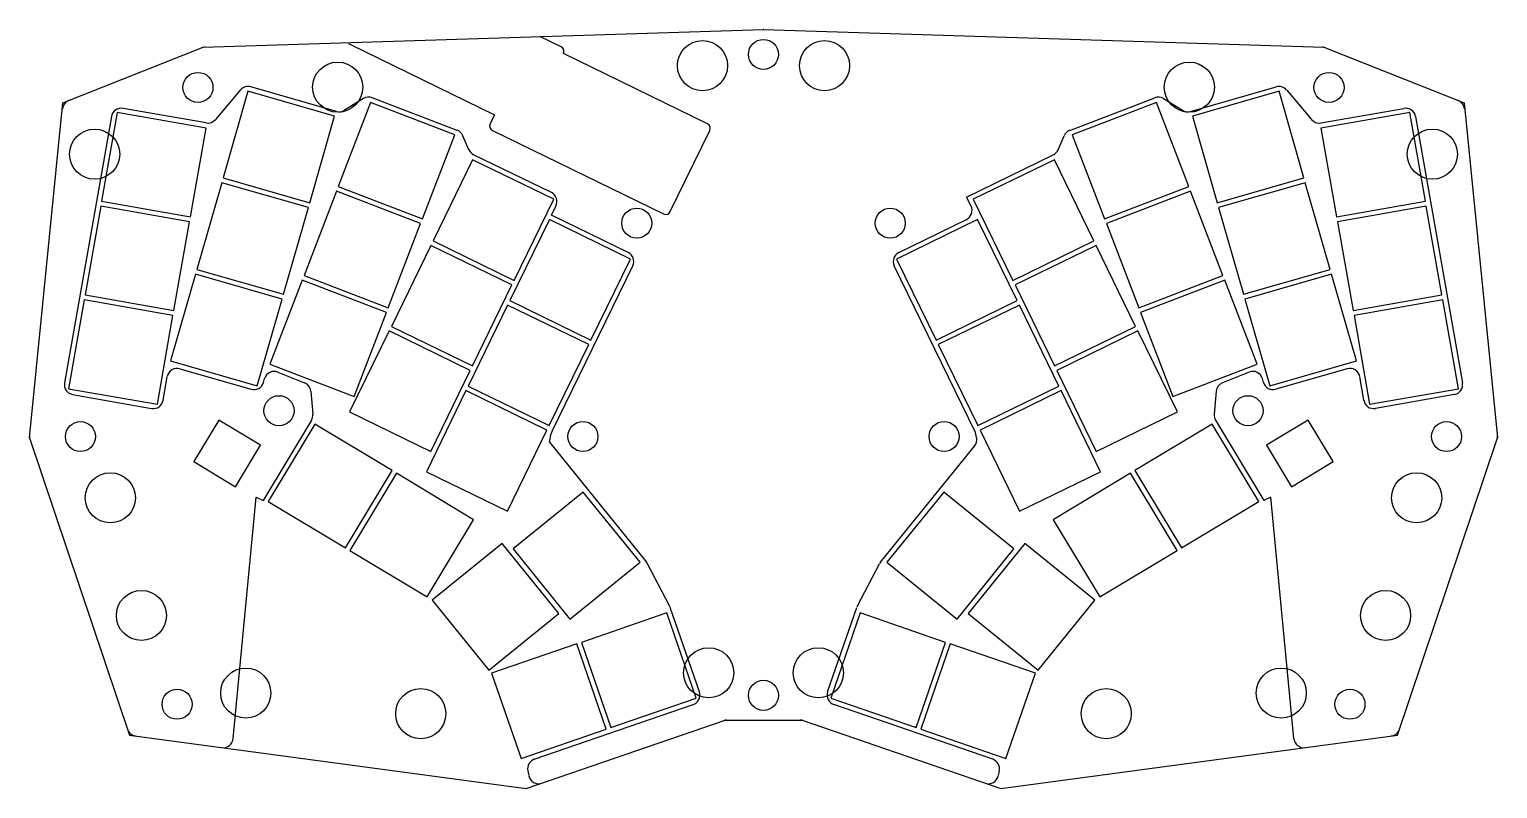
# Model space of a CAD drawing. Header units: millimetres. Extents: x 83 to 376, y -232 to -80.
import ezdxf

# ---------------------------------------------------------------- set-up
doc = ezdxf.new("R2010")
doc.units = ezdxf.units.MM

msp = doc.modelspace()

# ---------------------------------------------------------------- linework, layer by layer
for p, q in [((117.86, -83.94), (229.69, -80.38)), ((189.29, -83.89), (185.02, -81.8)), ((229.69, -80.38), (341.53, -83.94)), ((89.86, -95.05), (117.86, -83.94)), ((147.25, -83.41), (176.01, -97.44)), ((341.53, -83.94), (369.53, -95.05)), ((218.52, -99.25), (189.75, -85.23)), ((125.26, -92.5), (120.32, -98.39)), ((126.78, -92.74), (121.82, -110.04)), ((144.09, -97.7), (126.78, -92.74)), ((144.47, -96.77), (127.35, -91.86)), ((314.92, -96.77), (332.04, -91.86)), ((332.6, -92.74), (315.3, -97.7)), ((337.57, -110.04), (332.6, -92.74)), ((334.13, -92.5), (339.07, -98.39)), ((83.15, -161.9), (89.86, -95.05)), ((118.44, -99.07), (101.85, -96.15)), ((151.25, -94.97), (144.8, -111.77)), ((149.83, -94.2), (146.08, -96.54)), ((168.05, -101.42), (151.25, -94.97)), ((168.56, -100.54), (151.6, -94.03)), ((290.83, -100.54), (307.78, -94.03)), ((308.14, -94.97), (291.33, -101.42)), ((314.59, -111.77), (308.14, -94.97)), ((309.56, -94.2), (313.31, -96.54)), ((340.95, -99.07), (357.54, -96.15)), ((369.53, -95.05), (376.24, -161.9)), ((99.53, -97.77), (90.16, -150.95)), ((100.69, -96.96), (97.57, -114.68)), ((118.42, -100.08), (100.69, -96.96)), ((139.13, -115.01), (144.09, -97.7)), ((176.01, -97.44), (175.13, -99.23)), ((315.3, -97.7), (320.26, -115.01)), ((358.7, -96.96), (340.97, -100.08)), ((361.82, -114.68), (358.7, -96.96)), ((359.85, -97.77), (369.23, -150.95)), ((115.29, -117.81), (118.42, -100.08)), ((161.6, -118.22), (168.05, -101.42)), ((170.87, -104.4), (169.68, -101.62)), ((175.59, -100.57), (209.75, -117.23)), ((211.09, -116.77), (218.98, -100.59)), ((288.52, -104.4), (289.71, -101.62)), ((291.33, -101.42), (297.79, -118.22)), ((340.97, -100.08), (344.09, -117.81)), ((187.35, -112.98), (171.83, -105.41)), ((270.24, -113.85), (287.55, -105.41)), ((171.63, -106.42), (163.74, -122.6)), ((187.81, -114.31), (171.63, -106.42)), ((287.76, -106.42), (271.58, -114.31)), ((295.65, -122.6), (287.76, -106.42)), ((121.55, -111.01), (116.59, -128.31)), ((138.85, -115.97), (121.55, -111.01)), ((121.82, -110.04), (139.13, -115.01)), ((320.26, -115.01), (337.57, -110.04)), ((337.84, -111.01), (320.54, -115.97)), ((342.8, -128.31), (337.84, -111.01)), ((144.44, -112.7), (137.99, -129.51)), ((161.24, -119.15), (144.44, -112.7)), ((144.8, -111.77), (161.6, -118.22)), ((271.12, -115.65), (270.24, -113.85)), ((297.79, -118.22), (314.59, -111.77)), ((314.95, -112.7), (298.14, -119.15)), ((321.4, -129.51), (314.95, -112.7)), ((97.39, -115.67), (94.27, -133.4)), ((115.12, -118.8), (97.39, -115.67)), ((97.57, -114.68), (115.29, -117.81)), ((133.89, -133.27), (138.85, -115.97)), ((179.91, -130.49), (187.81, -114.31)), ((187.39, -117.45), (188.27, -115.65)), ((271.58, -114.31), (279.47, -130.49)), ((320.54, -115.97), (325.5, -133.27)), ((344.09, -117.81), (361.82, -114.68)), ((361.99, -115.67), (344.27, -118.8)), ((365.12, -133.4), (361.99, -115.67)), ((111.99, -136.52), (115.12, -118.8)), ((154.79, -135.96), (161.24, -119.15)), ((186.95, -118.35), (179.06, -134.53)), ((203.13, -126.24), (186.95, -118.35)), ((202.67, -124.9), (187.39, -117.45)), ((272.44, -118.35), (256.26, -126.24)), ((256.72, -124.9), (270.2, -118.32)), ((280.33, -134.53), (272.44, -118.35)), ((298.14, -119.15), (304.59, -135.96)), ((344.27, -118.8), (347.39, -136.52)), ((163.74, -122.6), (179.91, -130.49)), ((279.47, -130.49), (295.65, -122.6)), ((163.3, -123.5), (155.41, -139.68)), ((179.48, -131.39), (163.3, -123.5)), ((296.09, -123.5), (279.91, -131.39)), ((303.98, -139.68), (296.09, -123.5)), ((116.59, -128.31), (133.89, -133.27)), ((187.48, -160.61), (203.59, -127.58)), ((195.24, -142.42), (203.13, -126.24)), ((272.02, -160.83), (255.8, -127.58)), ((256.26, -126.24), (264.15, -142.42)), ((325.5, -133.27), (342.8, -128.31)), ((116.31, -129.27), (111.35, -146.57)), ((133.61, -134.23), (116.31, -129.27)), ((137.63, -130.44), (131.18, -147.25)), ((154.44, -136.89), (137.63, -130.44)), ((137.99, -129.51), (154.79, -135.96)), ((171.59, -147.57), (179.48, -131.39)), ((279.91, -131.39), (287.8, -147.57)), ((304.59, -135.96), (321.4, -129.51)), ((321.76, -130.44), (304.95, -136.89)), ((328.21, -147.25), (321.76, -130.44)), ((343.08, -129.27), (325.78, -134.23)), ((348.04, -146.57), (343.08, -129.27)), ((94.09, -134.38), (90.97, -152.11)), ((111.82, -137.51), (94.09, -134.38)), ((94.27, -133.4), (111.99, -136.52)), ((128.65, -151.53), (133.61, -134.23)), ((179.06, -134.53), (195.24, -142.42)), ((264.15, -142.42), (280.33, -134.53)), ((325.78, -134.23), (330.74, -151.53)), ((347.39, -136.52), (365.12, -133.4)), ((365.29, -134.38), (347.57, -137.51)), ((368.42, -152.11), (365.29, -134.38)), ((108.7, -155.23), (111.82, -137.51)), ((147.98, -153.7), (154.44, -136.89)), ((178.62, -135.43), (170.73, -151.6)), ((194.8, -143.32), (178.62, -135.43)), ((280.77, -135.43), (264.59, -143.32)), ((288.66, -151.6), (280.77, -135.43)), ((304.95, -136.89), (311.4, -153.7)), ((347.57, -137.51), (350.69, -155.23)), ((154.97, -140.58), (147.08, -156.76)), ((171.15, -148.47), (154.97, -140.58)), ((155.41, -139.68), (171.59, -147.57)), ((287.8, -147.57), (303.98, -139.68)), ((304.42, -140.58), (288.24, -148.47)), ((312.31, -156.76), (304.42, -140.58)), ((186.91, -159.49), (194.8, -143.32)), ((264.59, -143.32), (272.48, -159.49)), ((111.35, -146.57), (128.65, -151.53)), ((113.21, -148.14), (127.41, -152.22)), ((131.18, -147.25), (147.98, -153.7)), ((132.78, -148.8), (138.09, -150.95)), ((163.26, -164.65), (171.15, -148.47)), ((288.24, -148.47), (296.13, -164.65)), ((311.4, -153.7), (328.21, -147.25)), ((326.61, -148.8), (321.3, -150.95)), ((330.74, -151.53), (348.04, -146.57)), ((346.18, -148.14), (331.97, -152.22)), ((90.97, -152.11), (108.7, -155.23)), ((109.85, -154.42), (110.68, -149.72)), ((129.89, -150.85), (130.1, -150.1)), ((170.73, -151.6), (186.91, -159.49)), ((272.48, -159.49), (288.66, -151.6)), ((329.5, -150.85), (329.29, -150.1)), ((349.53, -154.42), (348.7, -149.72)), ((350.69, -155.23), (368.42, -152.11)), ((91.78, -153.27), (107.54, -156.05)), ((139.33, -152.63), (139.72, -157.18)), ((170.29, -152.5), (162.4, -168.68)), ((186.47, -160.39), (170.29, -152.5)), ((289.1, -152.5), (272.92, -160.39)), ((296.99, -168.68), (289.1, -152.5)), ((320.06, -152.63), (319.67, -157.18)), ((367.61, -153.27), (351.85, -156.05)), ((147.08, -156.76), (163.26, -164.65)), ((296.13, -164.65), (312.31, -156.76)), ((120.96, -158.37), (115.97, -166.68)), ((129.28, -163.36), (120.96, -158.37)), ((139.44, -158.39), (129.82, -174.4)), ((140.12, -159.2), (130.85, -174.63)), ((155.55, -168.47), (140.12, -159.2)), ((178.58, -176.57), (186.47, -160.39)), ((186.95, -162.82), (187.32, -161.07)), ((272.24, -161.89), (272.02, -160.83)), ((272.92, -160.39), (280.81, -176.57)), ((319.27, -159.2), (303.84, -168.47)), ((328.54, -174.63), (319.27, -159.2)), ((319.95, -158.39), (329.57, -174.4)), ((338.43, -158.37), (330.11, -163.36)), ((343.42, -166.68), (338.43, -158.37)), ((83.15, -161.9), (103.14, -221.28)), ((124.28, -171.68), (129.28, -163.36)), ((186.95, -162.82), (206.33, -186.76)), ((253.05, -186.76), (271.84, -163.57)), ((330.11, -163.36), (335.11, -171.68)), ((356.25, -221.28), (376.24, -161.9)), ((115.97, -166.68), (124.28, -171.68)), ((335.11, -171.68), (343.42, -166.68)), ((146.28, -183.9), (155.55, -168.47)), ((156.41, -168.99), (147.14, -184.42)), ((171.83, -178.26), (156.41, -168.99)), ((162.4, -168.68), (178.58, -176.57)), ((280.81, -176.57), (296.99, -168.68)), ((302.98, -168.99), (287.55, -178.26)), ((312.25, -184.42), (302.98, -168.99)), ((303.84, -168.47), (313.11, -183.9)), ((193.72, -172.78), (179.73, -184.11)), ((205.05, -186.77), (193.72, -172.78)), ((265.67, -172.78), (254.34, -186.77)), ((279.65, -184.11), (265.67, -172.78)), ((123.82, -221.97), (128.45, -173.77)), ((128.45, -173.77), (129.82, -174.4)), ((130.85, -174.63), (146.28, -183.9)), ((313.11, -183.9), (328.54, -174.63)), ((330.94, -173.77), (329.57, -174.4)), ((335.57, -221.97), (330.94, -173.77)), ((162.56, -193.69), (171.83, -178.26)), ((287.55, -178.26), (296.82, -193.69)), ((147.14, -184.42), (162.56, -193.69)), ((177.54, -182.99), (163.55, -194.32)), ((188.87, -196.98), (177.54, -182.99)), ((179.73, -184.11), (191.06, -198.1)), ((268.33, -198.1), (279.65, -184.11)), ((281.85, -182.99), (270.52, -196.98)), ((295.84, -194.32), (281.85, -182.99)), ((296.82, -193.69), (312.25, -184.42)), ((191.06, -198.1), (205.05, -186.77)), ((210.96, -195.48), (206.55, -187.09)), ((248.43, -195.48), (252.84, -187.09)), ((254.34, -186.77), (268.33, -198.1)), ((163.55, -194.32), (174.88, -208.31)), ((216.89, -212.63), (211.08, -195.76)), ((242.5, -212.63), (248.31, -195.76)), ((284.51, -208.31), (295.84, -194.32)), ((174.88, -208.31), (188.87, -196.98)), ((210.41, -196.89), (193.39, -202.75)), ((216.27, -213.91), (210.41, -196.89)), ((248.98, -196.89), (243.12, -213.91)), ((266, -202.75), (248.98, -196.89)), ((270.52, -196.98), (284.51, -208.31)), ((192.44, -203.07), (175.43, -208.93)), ((198.3, -220.09), (192.44, -203.07)), ((193.39, -202.75), (199.25, -219.77)), ((260.14, -219.77), (266, -202.75)), ((266.94, -203.07), (261.08, -220.09)), ((283.96, -208.93), (266.94, -203.07)), ((175.43, -208.93), (181.29, -225.95)), ((278.1, -225.95), (283.96, -208.93)), ((199.25, -219.77), (216.27, -213.91)), ((243.12, -213.91), (260.14, -219.77)), ((183.94, -226.1), (215.65, -215.18)), ((275.45, -226.1), (243.74, -215.18)), ((182.29, -231.95), (222.01, -218.28)), ((222.01, -218.28), (237.38, -218.28)), ((237.38, -218.28), (277.1, -231.95)), ((103.14, -221.28), (182.29, -231.95)), ((181.29, -225.95), (198.3, -220.09)), ((261.08, -220.09), (278.1, -225.95)), ((277.1, -231.95), (356.25, -221.28)), ((182.63, -228.37), (182.82, -229.36)), ((276.76, -228.37), (276.57, -229.36))]:
    msp.add_line(p, q)
for centre, radius in [((217.51, -87.63), 5), ((229.69, -85.38), 3), ((241.88, -87.63), 5), ((144.7, -91.93), 5), ((314.69, -91.93), 5), ((116.8, -91.97), 3), ((342.58, -91.97), 3), ((96.18, -105.3), 5), ((363.21, -105.3), 5), ((204.4, -119.07), 3), ((254.99, -119.07), 3), ((132.98, -156.51), 3), ((326.41, -156.51), 3), ((93.35, -161.67), 3), ((193.64, -161.66), 3), ((265.75, -161.66), 3), ((366.04, -161.67), 3), ((99.31, -173.89), 5), ((360.07, -173.89), 5), ((105.51, -197.38), 5), ((353.88, -197.38), 5), ((218.75, -208.82), 5), ((240.64, -208.82), 5), ((126.34, -212.87), 5), ((333.05, -212.87), 5), ((229.69, -213.33), 3), ((112.63, -215.11), 3), ((161.27, -216.98), 5), ((298.11, -216.98), 5), ((346.76, -215.11), 3)]:
    msp.add_circle(centre, radius)
for centre, radius, start, end in [((229.69, -82.39), 2, 88.1789, 91.8211), ((118.27, -85.93), 2, 91.8211, 111.6355), ((147.69, -82.51), 1, 210.6504, 244), ((188.86, -84.79), 1, 334, 64), ((341.11, -85.93), 2, 68.3645, 88.1789), ((126.79, -93.78), 2, 74, 140.0038), ((332.59, -93.78), 2, 39.9962, 106), ((91.73, -96.46), 2, 111.6355, 174.2688), ((101.5, -98.12), 2, 80, 170), ((145.02, -94.85), 2, 254, 302.0193), ((150.89, -95.9), 2, 69, 122.0193), ((308.5, -95.9), 2, 57.9807, 111), ((314.37, -94.85), 2, 237.9807, 286), ((357.89, -98.12), 2, 10, 100), ((367.66, -96.46), 2, 5.7312, 68.3645), ((118.79, -97.1), 2, 260, 320.0038), ((176.03, -99.67), 1, 154, 244), ((218.08, -100.15), 1, 334, 64), ((340.6, -97.1), 2, 219.9962, 280), ((167.84, -102.4), 2, 23.1942, 69), ((291.55, -102.4), 2, 111, 156.8058), ((172.71, -103.61), 2, 203.1942, 244), ((286.68, -103.61), 2, 296, 336.8058), ((186.47, -114.77), 2, 333.9642, 64), ((210.19, -116.33), 1, 244, 334), ((269.32, -116.53), 2, 296, 26.0358), ((201.79, -126.7), 2, 334, 64), ((257.6, -126.7), 2, 116, 206), ((112.65, -150.06), 2, 73.9837, 170), ((132.03, -150.65), 2, 67.9758, 164), ((327.36, -150.65), 2, 16, 112.0242), ((346.73, -150.06), 2, 10, 106.0163), ((92.13, -151.3), 2, 170, 260), ((127.97, -150.3), 2, 253.9837, 344), ((137.34, -152.8), 2, 4.9231, 67.9758), ((322.05, -152.8), 2, 112.0242, 175.0769), ((331.42, -150.3), 2, 196, 286.0163), ((367.26, -151.3), 2, 280, 10), ((107.89, -154.08), 2, 260, 350), ((351.5, -154.08), 2, 190, 280), ((137.73, -157.36), 2, 329, 4.9231), ((321.66, -157.36), 2, 175.0769, 211), ((189.28, -161.49), 2, 154, 168.0457), ((85.18, -161.67), 2, 174.2688, 198.6087), ((270.29, -162.31), 2, 321, 11.9543), ((374.21, -161.67), 2, 341.3913, 5.7312), ((204.78, -188.02), 2, 27.7339, 39), ((254.61, -188.02), 2, 141, 152.2661), ((209.19, -196.41), 2, 19, 27.7339), ((250.2, -196.41), 2, 152.2661, 161), ((215, -213.29), 2, 289, 19), ((244.39, -213.29), 2, 161, 251), ((222.34, -220.28), 2, 90, 109), ((237.04, -220.28), 2, 71, 90), ((104.64, -219.46), 2, 198.6087, 262.3221), ((121.83, -221.78), 2, 262.3221, 354.519), ((337.56, -221.78), 2, 185.481, 277.6779), ((354.75, -219.46), 2, 277.6779, 341.3913), ((184.59, -227.99), 2, 109, 191.0965), ((274.8, -227.99), 2, 348.9035, 71), ((184.79, -228.98), 2, 191.0965, 289), ((274.6, -228.98), 2, 251, 348.9035)]:
    msp.add_arc(centre, radius, start, end)

doc.saveas('drawing.dxf')
